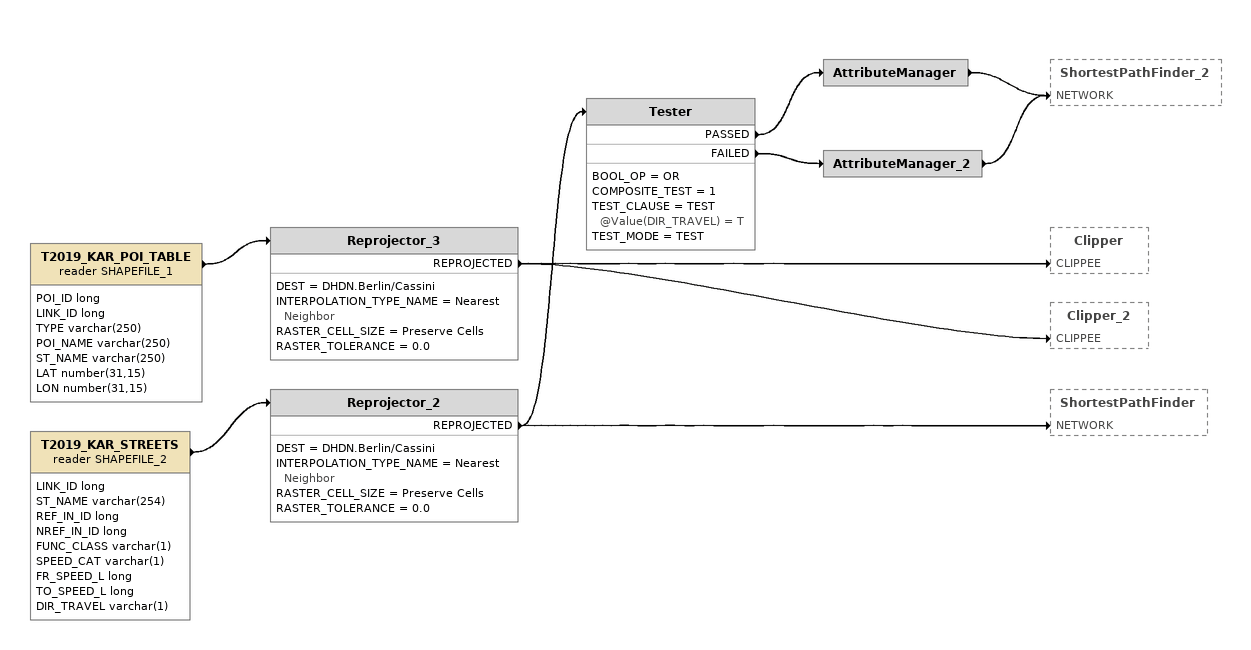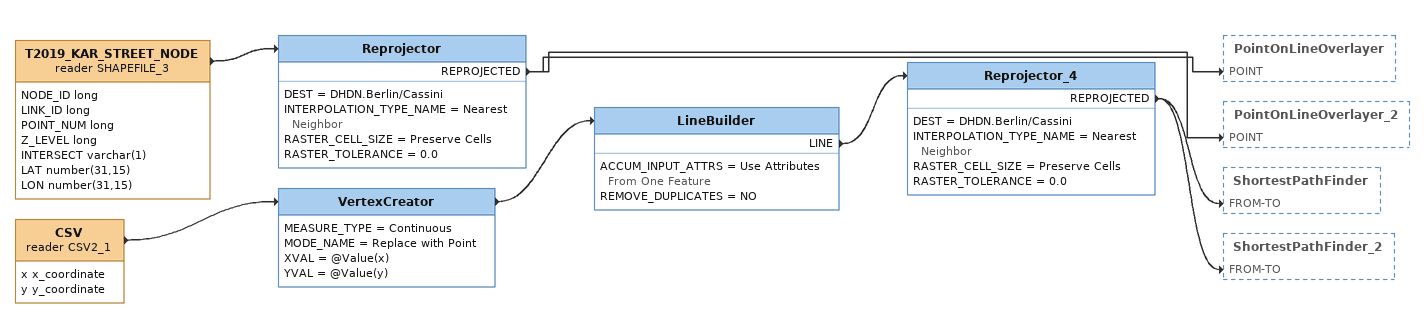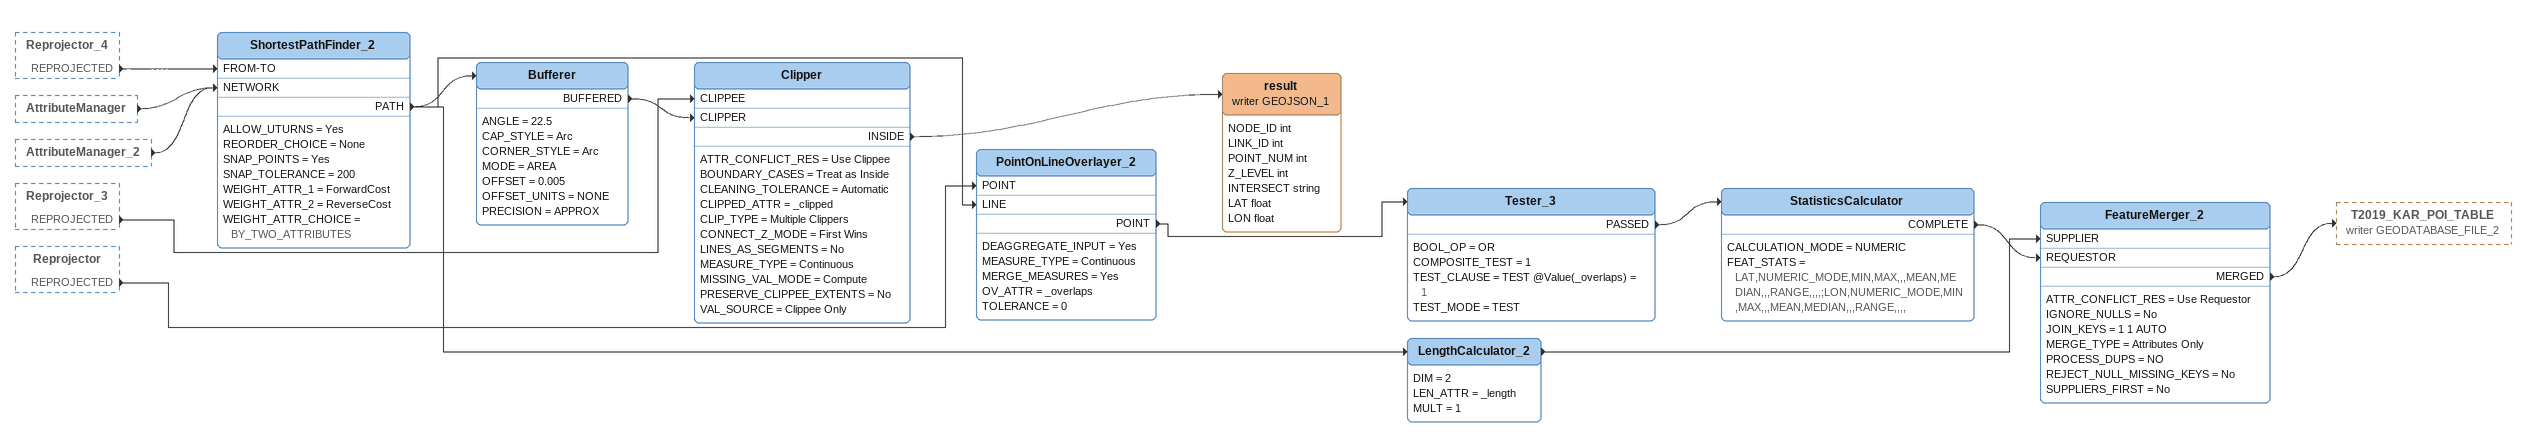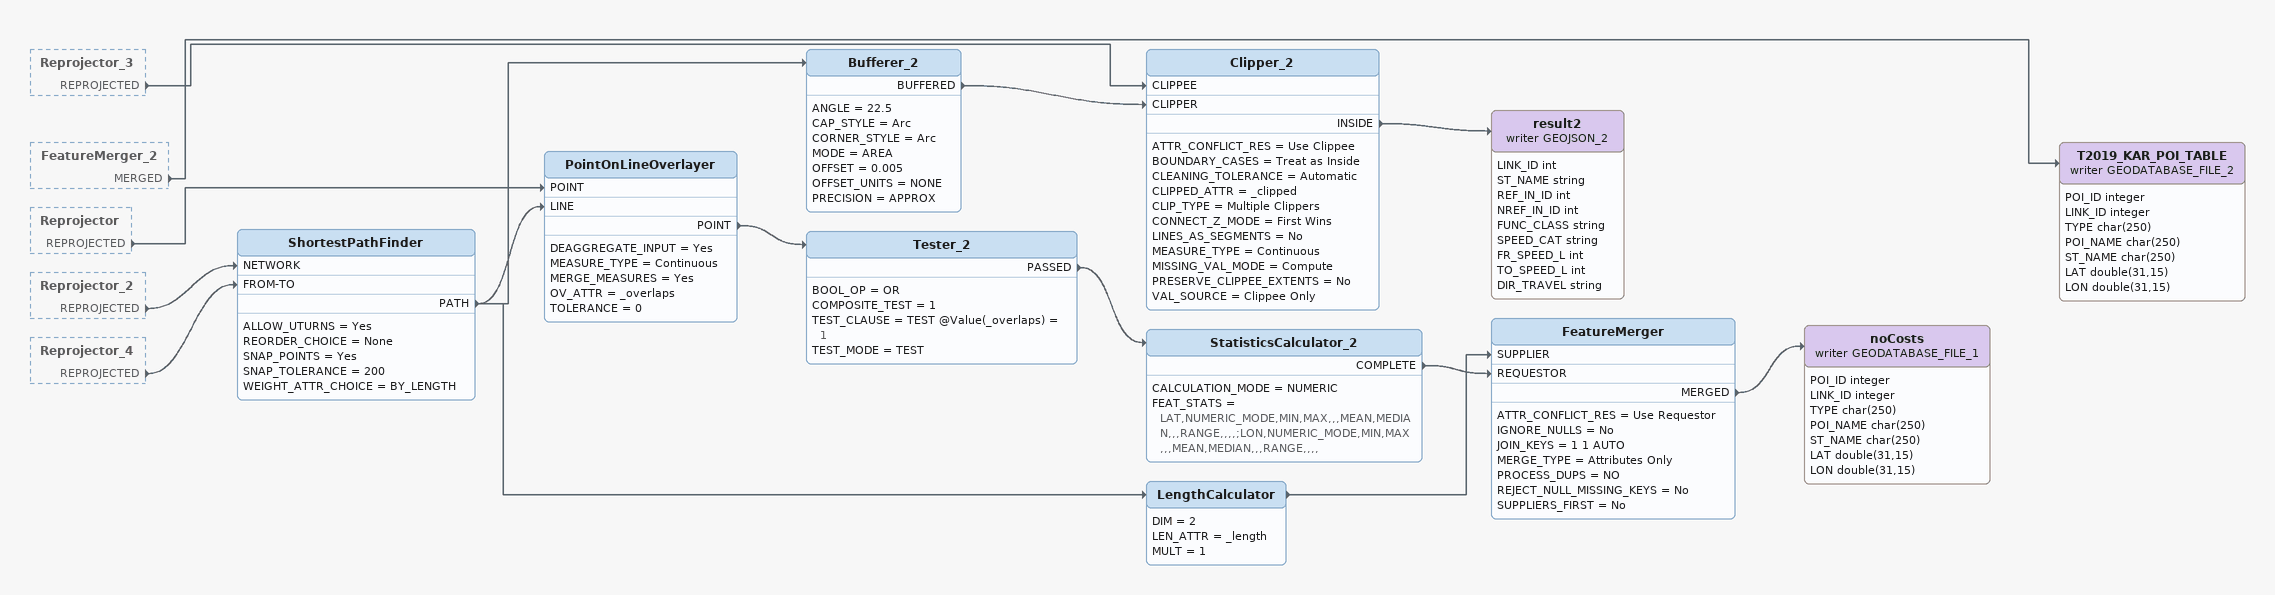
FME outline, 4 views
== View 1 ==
T2019_KAR_POI_TABLE (reader SHAPEFILE_1)
    attributes: POI_ID long, LINK_ID long, TYPE varchar(250), POI_NAME varchar(250), ST_NAME varchar(250), LAT number(31,15), LON number(31,15)
    -> Reprojector_3
Reprojector_3
    DEST = DHDN.Berlin/Cassini
    INTERPOLATION_TYPE_NAME = Nearest Neighbor
    RASTER_CELL_SIZE = Preserve Cells
    RASTER_TOLERANCE = 0.0
    REPROJECTED -> Clipper [CLIPPEE]
    REPROJECTED -> Clipper_2 [CLIPPEE]
T2019_KAR_STREETS (reader SHAPEFILE_2)
    attributes: LINK_ID long, ST_NAME varchar(254), REF_IN_ID long, NREF_IN_ID long, FUNC_CLASS varchar(1), SPEED_CAT varchar(1), FR_SPEED_L long, TO_SPEED_L long, DIR_TRAVEL varchar(1)
    -> Reprojector_2
Reprojector_2
    DEST = DHDN.Berlin/Cassini
    INTERPOLATION_TYPE_NAME = Nearest Neighbor
    RASTER_CELL_SIZE = Preserve Cells
    RASTER_TOLERANCE = 0.0
    REPROJECTED -> ShortestPathFinder [NETWORK]
    REPROJECTED -> Tester
Tester
    BOOL_OP = OR
    COMPOSITE_TEST = 1
    TEST_CLAUSE = TEST @Value(DIR_TRAVEL) = T
    TEST_MODE = TEST
    PASSED -> AttributeManager
    FAILED -> AttributeManager_2
AttributeManager
    -> ShortestPathFinder_2 [NETWORK]
AttributeManager_2
    -> ShortestPathFinder_2 [NETWORK]

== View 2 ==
T2019_KAR_STREET_NODE (reader SHAPEFILE_3)
    attributes: NODE_ID long, LINK_ID long, POINT_NUM long, Z_LEVEL long, INTERSECT varchar(1), LAT number(31,15), LON number(31,15)
    -> Reprojector
Reprojector
    DEST = DHDN.Berlin/Cassini
    INTERPOLATION_TYPE_NAME = Nearest Neighbor
    RASTER_CELL_SIZE = Preserve Cells
    RASTER_TOLERANCE = 0.0
    REPROJECTED -> PointOnLineOverlayer [POINT]
    REPROJECTED -> PointOnLineOverlayer_2 [POINT]
CSV (reader CSV2_1)
    attributes: x x_coordinate, y y_coordinate
    -> VertexCreator
VertexCreator
    MEASURE_TYPE = Continuous
    MODE_NAME = Replace with Point
    XVAL = @Value(x)
    YVAL = @Value(y)
    -> LineBuilder
LineBuilder
    ACCUM_INPUT_ATTRS = Use Attributes From One Feature
    REMOVE_DUPLICATES = NO
    LINE -> Reprojector_4
Reprojector_4
    DEST = DHDN.Berlin/Cassini
    INTERPOLATION_TYPE_NAME = Nearest Neighbor
    RASTER_CELL_SIZE = Preserve Cells
    RASTER_TOLERANCE = 0.0
    REPROJECTED -> ShortestPathFinder [FROM-TO]
    REPROJECTED -> ShortestPathFinder_2 [FROM-TO]

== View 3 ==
Reprojector_4 [outside]
    REPROJECTED -> ShortestPathFinder_2 [FROM-TO]
AttributeManager [outside]
    -> ShortestPathFinder_2 [NETWORK]
AttributeManager_2 [outside]
    -> ShortestPathFinder_2 [NETWORK]
Reprojector_3 [outside]
    REPROJECTED -> Clipper [CLIPPEE]
Reprojector [outside]
    REPROJECTED -> PointOnLineOverlayer_2 [POINT]
ShortestPathFinder_2
    ALLOW_UTURNS = Yes
    REORDER_CHOICE = None
    SNAP_POINTS = Yes
    SNAP_TOLERANCE = 200
    WEIGHT_ATTR_1 = ForwardCost
    WEIGHT_ATTR_2 = ReverseCost
    WEIGHT_ATTR_CHOICE = BY_TWO_ATTRIBUTES
    PATH -> Bufferer
    PATH -> PointOnLineOverlayer_2 [LINE]
    PATH -> LengthCalculator_2
Bufferer
    ANGLE = 22.5
    CAP_STYLE = Arc
    CORNER_STYLE = Arc
    MODE = AREA
    OFFSET = 0.005
    OFFSET_UNITS = NONE
    PRECISION = APPROX
    BUFFERED -> Clipper [CLIPPER]
Clipper
    ATTR_CONFLICT_RES = Use Clippee
    BOUNDARY_CASES = Treat as Inside
    CLEANING_TOLERANCE = Automatic
    CLIPPED_ATTR = _clipped
    CLIP_TYPE = Multiple Clippers
    CONNECT_Z_MODE = First Wins
    LINES_AS_SEGMENTS = No
    MEASURE_TYPE = Continuous
    MISSING_VAL_MODE = Compute
    PRESERVE_CLIPPEE_EXTENTS = No
    VAL_SOURCE = Clippee Only
    INSIDE -> result (writer GEOJSON_1)
result (writer GEOJSON_1)
    attributes: NODE_ID int, LINK_ID int, POINT_NUM int, Z_LEVEL int, INTERSECT string, LAT float, LON float
PointOnLineOverlayer_2
    DEAGGREGATE_INPUT = Yes
    MEASURE_TYPE = Continuous
    MERGE_MEASURES = Yes
    OV_ATTR = _overlaps
    TOLERANCE = 0
    POINT -> Tester_3
Tester_3
    BOOL_OP = OR
    COMPOSITE_TEST = 1
    TEST_CLAUSE = TEST @Value(_overlaps) = 1
    TEST_MODE = TEST
    PASSED -> StatisticsCalculator
StatisticsCalculator
    CALCULATION_MODE = NUMERIC
    FEAT_STATS = LAT,NUMERIC_MODE,MIN,MAX,,,MEAN,MEDIAN,,,RANGE,,,,;LON,NUMERIC_MODE,MIN,MAX,,,MEAN,MEDIAN,,,RANGE,,,,
    COMPLETE -> FeatureMerger_2 [REQUESTOR]
LengthCalculator_2
    DIM = 2
    LEN_ATTR = _length
    MULT = 1
    -> FeatureMerger_2 [SUPPLIER]
FeatureMerger_2
    ATTR_CONFLICT_RES = Use Requestor
    IGNORE_NULLS = No
    JOIN_KEYS = 1 1 AUTO
    MERGE_TYPE = Attributes Only
    PROCESS_DUPS = NO
    REJECT_NULL_MISSING_KEYS = No
    SUPPLIERS_FIRST = No
    MERGED -> T2019_KAR_POI_TABLE (writer GEODATABASE_FILE_2)

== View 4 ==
Reprojector_3 [outside]
    REPROJECTED -> Clipper_2 [CLIPPEE]
FeatureMerger_2 [outside]
    MERGED -> T2019_KAR_POI_TABLE (writer GEODATABASE_FILE_2)
Reprojector [outside]
    REPROJECTED -> PointOnLineOverlayer [POINT]
Reprojector_2 [outside]
    REPROJECTED -> ShortestPathFinder [NETWORK]
Reprojector_4 [outside]
    REPROJECTED -> ShortestPathFinder [FROM-TO]
T2019_KAR_POI_TABLE (writer GEODATABASE_FILE_2)
    attributes: POI_ID integer, LINK_ID integer, TYPE char(250), POI_NAME char(250), ST_NAME char(250), LAT double(31,15), LON double(31,15)
ShortestPathFinder
    ALLOW_UTURNS = Yes
    REORDER_CHOICE = None
    SNAP_POINTS = Yes
    SNAP_TOLERANCE = 200
    WEIGHT_ATTR_CHOICE = BY_LENGTH
    PATH -> PointOnLineOverlayer [LINE]
    PATH -> LengthCalculator
    PATH -> Bufferer_2
Bufferer_2
    ANGLE = 22.5
    CAP_STYLE = Arc
    CORNER_STYLE = Arc
    MODE = AREA
    OFFSET = 0.005
    OFFSET_UNITS = NONE
    PRECISION = APPROX
    BUFFERED -> Clipper_2 [CLIPPER]
Clipper_2
    ATTR_CONFLICT_RES = Use Clippee
    BOUNDARY_CASES = Treat as Inside
    CLEANING_TOLERANCE = Automatic
    CLIPPED_ATTR = _clipped
    CLIP_TYPE = Multiple Clippers
    CONNECT_Z_MODE = First Wins
    LINES_AS_SEGMENTS = No
    MEASURE_TYPE = Continuous
    MISSING_VAL_MODE = Compute
    PRESERVE_CLIPPEE_EXTENTS = No
    VAL_SOURCE = Clippee Only
    INSIDE -> result2 (writer GEOJSON_2)
result2 (writer GEOJSON_2)
    attributes: LINK_ID int, ST_NAME string, REF_IN_ID int, NREF_IN_ID int, FUNC_CLASS string, SPEED_CAT string, FR_SPEED_L int, TO_SPEED_L int, DIR_TRAVEL string
PointOnLineOverlayer
    DEAGGREGATE_INPUT = Yes
    MEASURE_TYPE = Continuous
    MERGE_MEASURES = Yes
    OV_ATTR = _overlaps
    TOLERANCE = 0
    POINT -> Tester_2
Tester_2
    BOOL_OP = OR
    COMPOSITE_TEST = 1
    TEST_CLAUSE = TEST @Value(_overlaps) = 1
    TEST_MODE = TEST
    PASSED -> StatisticsCalculator_2
StatisticsCalculator_2
    CALCULATION_MODE = NUMERIC
    FEAT_STATS = LAT,NUMERIC_MODE,MIN,MAX,,,MEAN,MEDIAN,,,RANGE,,,,;LON,NUMERIC_MODE,MIN,MAX,,,MEAN,MEDIAN,,,RANGE,,,,
    COMPLETE -> FeatureMerger [REQUESTOR]
LengthCalculator
    DIM = 2
    LEN_ATTR = _length
    MULT = 1
    -> FeatureMerger [SUPPLIER]
FeatureMerger
    ATTR_CONFLICT_RES = Use Requestor
    IGNORE_NULLS = No
    JOIN_KEYS = 1 1 AUTO
    MERGE_TYPE = Attributes Only
    PROCESS_DUPS = NO
    REJECT_NULL_MISSING_KEYS = No
    SUPPLIERS_FIRST = No
    MERGED -> noCosts (writer GEODATABASE_FILE_1)
noCosts (writer GEODATABASE_FILE_1)
    attributes: POI_ID integer, LINK_ID integer, TYPE char(250), POI_NAME char(250), ST_NAME char(250), LAT double(31,15), LON double(31,15)
